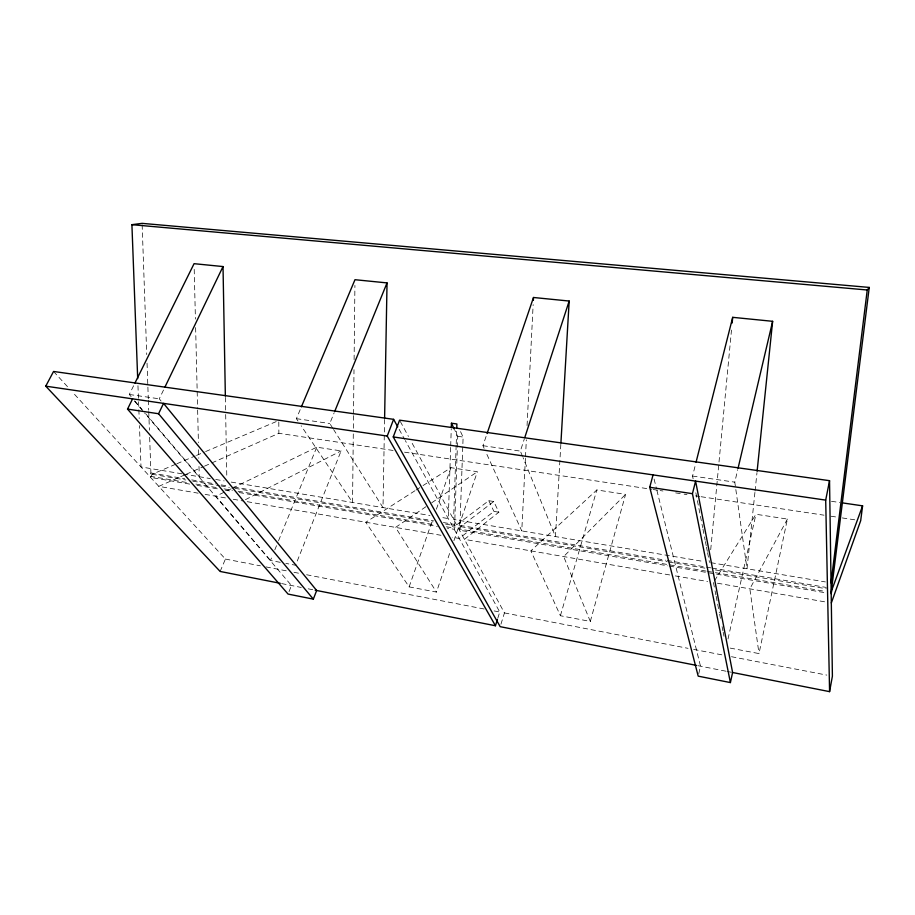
<?xml version="1.0" encoding="UTF-8"?>
<svg xmlns="http://www.w3.org/2000/svg" width="915" height="915" viewBox="0 0 915 915"><rect width="100%" height="100%" fill="white"/><g stroke="black" fill="none" stroke-linecap="round" stroke-linejoin="round"><path stroke-width="0.69" stroke-dasharray="4.58 3.43" d="M353.293 433.939L352.55 502.484L301.138 425.761M353.362 428.22L353.499 415.364M353.522 413.946L354.002 369.671M354.105 359.675L354.917 285.423M384.575 419.425L382.996 507.596L333.586 429.512M450.638 447.412L448.281 518.565L439.818 517.147M450.683 445.982L451.255 428.906M456.162 445.353L453.611 519.457L704.287 561.581M456.208 443.935L456.699 429.684M446.428 526.788L453.474 527.989L454.675 524.455L457.74 436.283L454.869 430.347M706.094 571.086L458.747 528.893L459.948 525.347L463.116 437.061L459.73 429.924M525.416 458.324L521.767 530.917L486.471 453.44M525.485 456.905L526.342 439.818M527.063 425.589L533.148 304.615M560.838 444.347L555.462 536.579L523.06 457.683M710.715 549.709L731.485 330.086M754.921 492.407L747.017 568.764L734.791 482.159L737.719 469.681M755.069 490.989L756.98 472.609M730.25 648.106L759.004 653.585L787.403 519.068L755.939 514.264L714.18 581.334M728.008 639.002L755.939 514.264M698.774 673.646L700.501 666.189L656.844 490.143M693.113 478.831L692.563 476.052L695.709 463.631M590.312 621.422L625.597 494.363L596.832 489.96L530.849 550.864L560.403 615.726L590.312 621.422L563.674 556.56L625.597 494.363M560.403 615.726L596.832 489.96M500.951 624.179L504.451 612.913L411.167 441.442M497.794 618.254L499.75 612.009L405.334 440.595M522.522 456.368L520.361 451.106L524.318 438.948M414.975 490.737L365.794 522.248L409.119 586.881L436.466 592.096L450.718 550.167M453.932 540.696L477.378 471.717L450.958 467.679L420.98 486.894M669.666 574.94L464.431 539.347L498.858 512.206L493.768 501.5L460.657 526.663L459.456 530.208L667.847 565.825M493.768 501.5L488.77 500.699L455.396 525.77L454.195 529.305L447.172 528.104M484.115 448.27L482.937 445.697L486.62 434.911M409.119 586.881L432.623 519.914M436.386 509.209L450.958 467.679M289.037 591.628L291.462 585.52L144.593 412.962M232.467 488.175L316.75 447.183L341.089 450.901L295.579 565.241L285.823 563.388M280.242 562.325L270.474 560.46L272.636 555.188M274.786 549.926L278.011 542.023M278.549 540.708L316.75 447.183M332.831 428.312L329.789 423.508L334.067 412.997M297.97 421.037L296.391 418.67L300.806 408.182M220.138 571.452L225.41 559.076L72.88 392.546M175.6 464.282L152.084 474.267L150.609 477.413L189.965 484.138M149.66 437.313L150.918 472.975L149.431 476.132L188.845 482.846M161.086 401.022L159.279 398.814L164.231 388.543M131.131 396.641L129.29 394.479L134.322 384.311M787.403 519.068L749.854 588.837L759.004 653.585M498.858 512.206L493.928 511.394L459.227 538.455L452.216 537.231M425.933 506.716L395.532 527.406L436.466 592.096M431.777 502.747L477.378 471.717M416.176 489.971L419.779 487.661M245.437 499.659L341.089 450.901M231.186 488.793L215.86 496.25L270.474 560.46M184.899 474.816L158.798 486.357L198.109 493.174M186.203 474.245L203.176 466.753M204.48 466.17L278.869 433.298L396.081 450.901M176.904 463.733L195.192 455.967M196.496 455.418L204.331 452.09M205.646 451.541L277.485 421.06M457.74 436.283L463.116 437.061M129.29 394.479L159.279 398.814M296.391 418.67L329.789 423.508M482.937 445.697L520.361 451.106M692.563 476.052L734.791 482.159M831.495 501.306L839.981 502.541M404.544 452.17L651.686 489.296M653.093 489.514L658.743 490.36M660.15 490.566L662.975 490.989M675.693 492.899L682.75 493.963M684.157 494.18L686.982 494.603M695.457 495.873L699.689 496.513M701.107 496.719L823.969 515.179M831.026 516.232L836.676 517.078M842.326 517.936L855.033 519.846M181.891 473.798L141.013 466.936L139.457 425.612M183.297 474.039L210.301 478.579M215.711 479.483L224.175 480.901M231.221 482.091L429.959 515.488M710.898 562.691L825.399 581.929M150.918 472.975L184.67 478.694M191.704 479.883L215.608 483.944M221.236 484.893L228.27 486.082M233.885 487.032L433.584 520.875M443.432 522.545L454.675 524.455M459.948 525.347L665.663 560.209M667.069 560.449L705.122 566.888M706.529 567.128L710.749 567.849M712.167 568.089L826.291 587.43M152.084 474.267L185.791 479.986M192.813 481.176L219.486 485.705M220.892 485.945L229.322 487.375M234.938 488.335L432.932 521.95M445.571 524.101L455.396 525.77M460.657 526.663L667.401 561.776M668.808 562.016L705.374 568.215M715.221 569.896L826.325 588.757M195.879 484.046L216.992 487.649M224.038 488.85L232.479 490.291M238.106 491.252L435.174 524.867M707.501 571.326L825.547 591.456M196.988 485.339L218.067 488.942M225.101 490.143L232.124 491.344M239.158 492.545L437.324 526.422M669.265 566.065L825.559 592.783M205.132 494.386L226.68 498.126M233.211 499.258L242.921 500.94M247.244 501.695L440.984 535.286M675.293 575.912L707.627 581.517M717.463 583.221L825.696 601.99M225.41 559.076L260.409 565.825M266.002 566.911L287.001 570.96M294.001 572.31L299.594 573.385M306.594 574.746L484.355 609.035M494.146 610.923L499.75 612.009M504.451 612.913L688.046 648.335M693.65 649.41L723.079 655.083M731.485 656.707L826.794 675.098M281.626 583.576L301.264 587.453M308.183 588.814L313.868 589.935M697.813 665.651L725.847 671.187M727.025 671.416L731.462 672.285M53.562 371.467L68.053 387.274M134.814 400.964L142.18 409.623M145.862 413.957L199.253 476.715L198.932 463.939M134.436 401.022L143.666 411.876M399.134 429.341L404.647 439.349M400.278 421.426L408.445 436.444M488.77 500.699L493.928 511.394M654.088 479.048L656.501 488.759M695.846 492.773L702.674 527.612M702.949 529.007L705.133 540.159M705.408 541.554L706.22 545.729M706.494 547.124L707.318 551.31M707.592 552.706L709.502 562.462M713.437 582.523L714.787 589.42M715.061 590.793L715.873 594.933M716.148 596.317L719.384 612.856M719.659 614.228L720.471 618.368M722.084 626.638L722.896 630.778M723.17 632.151L723.982 636.291M137.959 385.707L139.194 418.487M142.145 224.793L146.732 354.585M147.041 363.141L148.299 398.803M148.344 400.232L148.699 410.217M148.745 411.647L149.408 430.187M194.209 269.365L195.421 319.072M195.627 327.593L197.594 408.548M197.629 409.966L198.418 442.631M198.589 449.734L198.795 458.255M225.376 397.43L225.662 413.077M225.685 414.506L226.828 478.522M278.8 421.918L278.869 433.298"/><path stroke-width="1.37" d="M384.609 418.006L387.034 282.907L354.986 279.704L301.367 406.878M451.301 427.488L451.438 423.222L456.894 423.977L456.757 428.254M533.365 300.337L533.502 297.489L569.176 301.046L560.918 442.929M732.16 323.006L732.698 317.333L772.637 321.314L757.117 471.202M831.026 582.878L867.237 289.998L869.25 287.424L142.1 223.363L131.909 224.678L137.696 378.581M869.25 287.424L831.175 592.417M842.807 502.953L862.593 505.846L860.683 520.692L831.323 602.962M732.858 672.559L829.585 691.637L832.398 676.174L829.539 480.684L399.592 420.168L393.244 436.935L500.173 626.672L696.418 665.377M831.186 593.744L831.952 589.718L862.593 505.846M829.585 691.637L825.696 500.116L829.539 480.684M730.399 682.579L732.606 672.514L695.594 481.107L692.438 493.677L730.399 682.579L698.191 676.139L649.73 487.283L653.058 474.896M738.05 468.297L772.637 321.314M696.052 462.247L732.698 317.333M315.172 590.198L495.45 625.746L497.405 619.501M524.764 437.587L569.176 301.046M487.077 433.561L533.502 297.489M495.45 625.746L387.228 436.055L393.61 419.333L53.562 371.467L45.75 386.164L220.138 571.452L280.23 583.301M313.33 599.131L316.67 590.495L163.545 403.378L158.569 413.74L313.33 599.131L288.065 594.075L127.54 409.097L132.584 398.849M334.604 411.681L387.034 282.907M164.849 387.262L223.02 266.562L194.072 263.68L134.951 383.042M131.909 224.678L867.237 289.998M45.75 386.164L387.228 436.055M393.244 436.935L825.696 500.116M127.54 409.097L158.569 413.74M649.73 487.283L692.438 493.677M393.61 419.333L397.75 426.836M451.438 423.222L454.298 429.158M223.02 266.562L225.353 396.012"/></g></svg>
